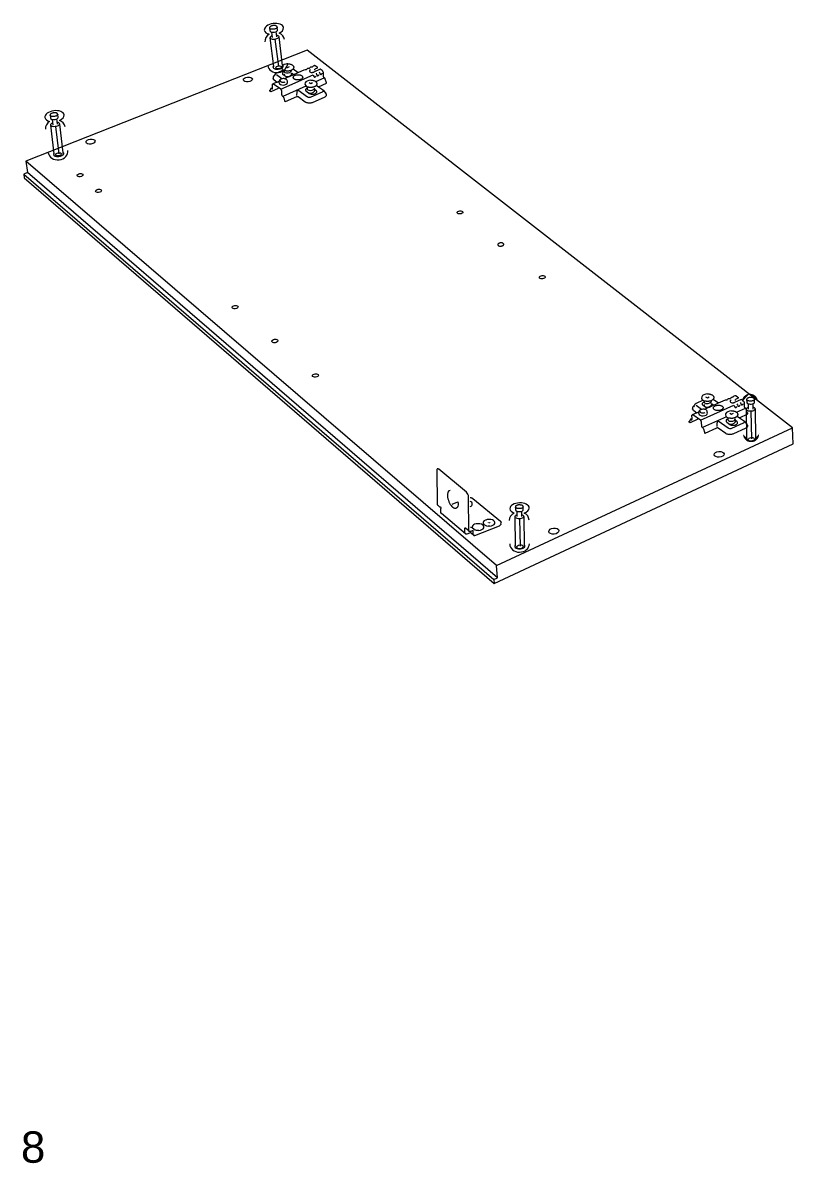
# Model space of a CAD drawing. Header units: metres. Extents: x -0.7 to 7.4, y 0 to 11.2.
# Drawn here: x 0.5024 to 0.5644, y 0.6428 to 0.7346 of the extents above; entities that cross this region are included whole.
import ezdxf

# ---------------------------------------------------------------- set-up
doc = ezdxf.new("R2010")
doc.units = ezdxf.units.M
doc.header["$MEASUREMENT"] = 0
for name, color, linetype, lineweight in [('PDF6_Geometry_Num_Penna__1', 255, 'Continuous', 18), ('PDF6_Geometry_Num_Penna__7', 7, 'Continuous', 18), ('PDF6_Solid Fills_Num_Penna__1', 255, 'Continuous', 18), ('PDF6_Text_Num_Penna__7', 7, 'Continuous', 18)]:
    doc.layers.add(name, color=color, linetype=linetype, lineweight=lineweight)
doc.styles.add('GENERATED_STYLE_1', font='Arial.ttf')

msp = doc.modelspace()

# ---------------------------------------------------------------- hatches: boundary and pattern name
at = {"layer": 'PDF6_Geometry_Num_Penna__1', "linetype": 'Continuous', "lineweight": 18}
for points in [[(0.560925, 0.704738, 0.413918), (0.560301, 0.704063)], [(0.561599, 0.704112, 0.414225), (0.560925, 0.704738)], [(0.560401, 0.701464, 0.41399), (0.561075, 0.700839)], [(0.561075, 0.700839, 0.414285), (0.561699, 0.701514)]]:
    msp.add_hatch(color=255, dxfattribs=at).paths.add_polyline_path(points)
at = {"layer": 'PDF6_Solid Fills_Num_Penna__1', "linetype": 'Continuous', "lineweight": 18}
msp.add_hatch(color=255, dxfattribs=at).paths.add_polyline_path([(0.539814, 0.694372), (0.539972, 0.69428), (0.54009, 0.694409)])

# ---------------------------------------------------------------- linework, layer by layer
at = {"layer": 'PDF6_Geometry_Num_Penna__7', "color": 7, "linetype": 'Continuous', "lineweight": 18, "flags": 128}
for points in [[(0.522935, 0.73405), (0.52291, 0.734261, 0.315185), (0.522785, 0.734376), (0.522769, 0.73438), (0.522732, 0.734387), (0.522693, 0.734391), (0.522653, 0.734393), (0.522613, 0.734391), (0.522572, 0.734387), (0.522532, 0.734381), (0.522493, 0.734372), (0.522455, 0.734361), (0.52242, 0.734348), (0.522387, 0.734333), (0.522357, 0.734315), (0.522331, 0.734294), (0.522311, 0.734273), (0.522297, 0.734252), (0.522287, 0.73423), (0.522283, 0.734208), (0.522284, 0.734187), (0.522309, 0.733976)], [(0.523336, 0.731174), (0.523063, 0.73348, 0.315361), (0.522864, 0.733605)], [(0.522589, 0.731123, 0.235206), (0.522561, 0.73104), (0.522563, 0.731021)], [(0.522596, 0.731072, 0.355734), (0.52262, 0.731054)], [(0.522706, 0.730901), (0.522725, 0.730895), (0.522765, 0.730887), (0.522806, 0.730882), (0.522851, 0.730879), (0.522897, 0.730878), (0.522943, 0.73088), (0.52299, 0.730884), (0.523037, 0.730891), (0.523083, 0.7309), (0.523128, 0.730911), (0.52317, 0.730923), (0.52321, 0.730939), (0.523247, 0.730955), (0.52328, 0.730974), (0.52331, 0.730993), (0.523334, 0.731015), (0.523355, 0.731037), (0.52337, 0.73106), (0.523379, 0.731085), (0.523381, 0.731108), (0.523379, 0.731137, 0.214838), (0.523332, 0.731211)], [(0.525621, 0.731062, -0.00608), (0.525748, 0.731072), (0.525786, 0.731121), (0.525823, 0.731155), (0.525891, 0.731184), (0.525904, 0.731189), (0.525918, 0.731187), (0.525933, 0.731182), (0.525948, 0.731172), (0.526106, 0.73106), (0.526115, 0.731052), (0.52612, 0.731044), (0.526123, 0.731031), (0.526123, 0.73097), (0.525926, 0.730882)], [(0.523189, 0.729259), (0.525789, 0.730431, 0.056805), (0.525882, 0.730248), (0.525899, 0.730241), (0.525918, 0.730239), (0.525938, 0.730241), (0.52596, 0.730246)], [(0.523618, 0.73029, 0.26878), (0.524044, 0.730422), (0.524057, 0.730448), (0.524064, 0.730478), (0.524064, 0.730507), (0.524057, 0.730534), (0.524049, 0.730548), (0.524039, 0.730562)], [(0.526035, 0.730541, 0.035977), (0.526126, 0.730361), (0.526145, 0.730351), (0.526164, 0.730348), (0.526184, 0.730351), (0.526206, 0.730358)], [(0.526281, 0.73065, 0.046329), (0.526371, 0.73047), (0.526392, 0.730463), (0.526411, 0.73046), (0.52643, 0.73046), (0.526452, 0.730468)], [(0.526571, 0.729167), (0.526583, 0.729155), (0.526591, 0.729139), (0.526596, 0.729127), (0.526596, 0.729116), (0.526596, 0.7291), (0.526591, 0.729088), (0.526583, 0.729077), (0.526574, 0.729062), (0.526559, 0.729052), (0.526542, 0.729039), (0.526522, 0.72903), (0.525611, 0.728616, -0.223623), (0.525348, 0.72863), (0.524559, 0.729193)], [(0.525485, 0.728967, 0.266553), (0.525903, 0.729098), (0.525916, 0.729127), (0.525924, 0.729157), (0.525921, 0.729186), (0.525913, 0.729213), (0.525908, 0.729227), (0.525899, 0.729242)], [(0.505269, 0.727023), (0.505244, 0.727233, 0.31404), (0.50512, 0.727348), (0.505103, 0.727353), (0.505066, 0.72736), (0.505028, 0.727364), (0.504987, 0.727365), (0.504947, 0.727364), (0.504906, 0.72736), (0.504866, 0.727353), (0.504827, 0.727344), (0.50479, 0.727333), (0.504754, 0.72732), (0.504721, 0.727305), (0.504691, 0.727287), (0.504665, 0.727267), (0.504645, 0.727246), (0.504631, 0.727225), (0.504622, 0.727203), (0.504617, 0.727181), (0.504618, 0.72716), (0.504643, 0.726948)], [(0.50567, 0.724146), (0.505397, 0.726452, 0.317274), (0.505198, 0.726577)], [(0.504923, 0.724096, 0.235206), (0.504895, 0.724013), (0.504898, 0.723993)], [(0.504931, 0.724044, 0.355734), (0.504954, 0.724026)], [(0.50504, 0.723873), (0.505059, 0.723868), (0.505099, 0.72386), (0.505141, 0.723854), (0.505185, 0.723851), (0.505231, 0.723851), (0.505277, 0.723852), (0.505325, 0.723856), (0.505371, 0.723863), (0.505418, 0.723872), (0.505462, 0.723883), (0.505505, 0.723896), (0.505544, 0.723911), (0.505581, 0.723928), (0.505615, 0.723946), (0.505644, 0.723966), (0.505669, 0.723987), (0.505689, 0.724009), (0.505704, 0.724033), (0.505713, 0.724057), (0.505715, 0.724081), (0.505713, 0.72411, 0.214084), (0.505666, 0.724184)], [(0.559485, 0.704471, -0.007205), (0.559616, 0.704481), (0.559657, 0.704532), (0.559694, 0.704567), (0.559764, 0.704597), (0.559777, 0.704602), (0.559792, 0.7046), (0.559808, 0.704594), (0.559823, 0.704584), (0.559987, 0.704468), (0.559996, 0.704461), (0.560002, 0.704451), (0.560004, 0.704439), (0.560004, 0.704376), (0.5598, 0.704285)], [(0.561325, 0.704071), (0.561322, 0.704283, 0.315346), (0.56121, 0.70441), (0.561194, 0.704417), (0.561158, 0.704428), (0.56112, 0.704435), (0.561081, 0.704441), (0.56104, 0.704444), (0.560999, 0.704444), (0.560958, 0.704442), (0.560919, 0.704438), (0.56088, 0.70443), (0.560844, 0.704421), (0.560809, 0.704409), (0.560777, 0.704394), (0.560749, 0.704377), (0.560728, 0.704358), (0.560711, 0.704338), (0.560699, 0.704318), (0.560693, 0.704296), (0.560691, 0.704276), (0.560694, 0.704063)], [(0.556971, 0.702607), (0.559659, 0.703819, 0.059485), (0.559755, 0.70363), (0.559773, 0.703622), (0.559792, 0.70362), (0.559812, 0.703622), (0.559836, 0.703627)], [(0.557415, 0.703673, 0.26969), (0.557856, 0.703809), (0.557869, 0.703836), (0.557876, 0.703867), (0.557876, 0.703897), (0.557869, 0.703925), (0.55786, 0.70394), (0.557851, 0.703954)], [(0.559913, 0.703932, 0.036347), (0.560007, 0.703746), (0.560027, 0.703736), (0.560047, 0.703733), (0.560067, 0.703736), (0.56009, 0.703743)], [(0.560168, 0.704045, 0.045548), (0.560261, 0.703859), (0.560282, 0.703852), (0.560302, 0.703849), (0.560322, 0.703849), (0.560345, 0.703857)], [(0.561424, 0.701169), (0.561392, 0.703491, 0.316827), (0.561208, 0.703636)], [(0.559344, 0.702305, 0.266886), (0.559777, 0.702441), (0.55979, 0.702471), (0.559798, 0.702501), (0.559795, 0.702531), (0.559787, 0.702559), (0.559782, 0.702574), (0.559773, 0.70259)], [(0.560468, 0.702511), (0.56048, 0.702499), (0.560488, 0.702483), (0.560493, 0.702471), (0.560493, 0.702459), (0.560493, 0.702443), (0.560488, 0.702431), (0.56048, 0.702419), (0.560471, 0.702403), (0.560455, 0.702393), (0.560437, 0.70238), (0.560417, 0.70237), (0.559475, 0.701942, -0.223087), (0.559203, 0.701957), (0.558387, 0.702539)], [(0.560675, 0.701196, 0.235242), (0.560639, 0.701116), (0.560639, 0.701097)], [(0.560768, 0.700962), (0.560787, 0.700955), (0.560826, 0.700943), (0.560866, 0.700933), (0.56091, 0.700926), (0.560956, 0.700921), (0.561002, 0.700917), (0.56105, 0.700916), (0.561097, 0.700918), (0.561144, 0.700922), (0.561189, 0.700928), (0.561233, 0.700937), (0.561273, 0.700948), (0.561312, 0.700961), (0.561347, 0.700975), (0.561378, 0.700992), (0.561405, 0.70101), (0.561428, 0.701031), (0.561446, 0.701052), (0.561457, 0.701076), (0.561462, 0.701099), (0.561462, 0.701128, 0.216924), (0.561424, 0.701207)], [(0.538015, 0.693519), (0.538012, 0.693897), (0.538012, 0.693917), (0.538019, 0.693932), (0.538026, 0.693941), (0.538039, 0.693946), (0.538055, 0.693943), (0.538069, 0.693935), (0.538096, 0.69391), (0.538324, 0.693719), (0.538306, 0.696422, 0.197754), (0.538132, 0.696821), (0.535911, 0.698659), (0.535889, 0.698675), (0.535867, 0.698687), (0.535845, 0.698692), (0.535825, 0.698696), (0.535807, 0.698691), (0.535788, 0.698679), (0.535773, 0.698662), (0.53576, 0.698641), (0.535751, 0.698613), (0.535746, 0.698581), (0.535745, 0.698545), (0.535771, 0.695852), (0.535775, 0.695825), (0.535786, 0.695801), (0.535801, 0.695786), (0.53597, 0.695642)], [(0.536978, 0.695857), (0.537441, 0.696041, -0.196607), (0.537379, 0.69556), (0.537372, 0.695553, -0.424527), (0.537038, 0.695588)], [(0.542704, 0.695413), (0.542701, 0.695625, 0.316376), (0.542589, 0.695752), (0.542572, 0.695758), (0.542536, 0.695769), (0.542499, 0.695777), (0.54246, 0.695782), (0.542419, 0.695785), (0.542378, 0.695785), (0.542337, 0.695783), (0.542298, 0.695779), (0.542259, 0.695771), (0.542222, 0.695762), (0.542188, 0.695751), (0.542156, 0.695735), (0.542128, 0.695718), (0.542106, 0.6957), (0.54209, 0.69568), (0.542078, 0.695659), (0.542072, 0.695637), (0.54207, 0.695617), (0.542073, 0.695404)], [(0.542802, 0.69251), (0.542771, 0.694832, 0.316234), (0.542587, 0.694977)], [(0.538795, 0.694224, 0.357508), (0.538584, 0.693969), (0.538757, 0.693825)], [(0.542054, 0.692537, 0.236779), (0.542018, 0.692457), (0.542018, 0.692438)], [(0.542147, 0.692304), (0.542166, 0.692297), (0.542205, 0.692284), (0.542245, 0.692275), (0.542289, 0.692267), (0.542335, 0.692262), (0.542381, 0.692258), (0.542429, 0.692258), (0.542476, 0.692259), (0.542523, 0.692263), (0.542568, 0.692269), (0.542612, 0.692278), (0.542652, 0.692289), (0.542691, 0.692302), (0.542726, 0.692316), (0.542757, 0.692333), (0.542784, 0.692352), (0.542807, 0.692372), (0.542825, 0.692394), (0.542836, 0.692417), (0.542841, 0.69244), (0.542841, 0.692469, 0.216924), (0.542802, 0.692548)]]:
    msp.add_lwpolyline(points, format="xyb", dxfattribs=at)
for points in [[(0.52291, 0.734261), (0.522907, 0.734236), (0.522898, 0.734217), (0.522883, 0.734198), (0.522862, 0.73418), (0.522837, 0.734162), (0.522806, 0.734145), (0.522771, 0.734131), (0.522733, 0.734117), (0.522693, 0.734107), (0.52265, 0.734098), (0.522607, 0.734092), (0.522563, 0.734088), (0.52252, 0.734087), (0.522478, 0.734089), (0.522439, 0.734094), (0.522403, 0.734101), (0.522371, 0.73411), (0.522342, 0.734121), (0.52232, 0.734135), (0.522302, 0.734151), (0.52229, 0.734167), (0.522284, 0.734185)], [(0.522446, 0.733859), (0.522497, 0.733432)], [(0.522879, 0.733478), (0.522828, 0.733904)], [(0.522482, 0.733559), (0.522441, 0.733541), (0.522409, 0.733524), (0.522382, 0.733504), (0.522358, 0.733484), (0.52234, 0.733462), (0.522327, 0.73344), (0.52232, 0.733418), (0.522319, 0.733396)], [(0.52232, 0.733388), (0.522593, 0.731086)], [(0.522716, 0.733284), (0.522996, 0.731085)], [(0.564436, 0.700713), (0.564375, 0.701993), (0.525305, 0.732403), (0.502671, 0.723468)], [(0.523594, 0.73108), (0.52374, 0.73101), (0.523879, 0.73108)], [(0.523747, 0.731306), (0.523783, 0.731306), (0.523822, 0.731304), (0.523862, 0.731301), (0.523898, 0.731296), (0.523935, 0.731289), (0.523968, 0.731279), (0.524003, 0.73127), (0.524035, 0.731257), (0.524063, 0.731245), (0.524093, 0.731228), (0.52412, 0.731211), (0.524144, 0.731194), (0.524166, 0.731175), (0.524183, 0.731152), (0.5242, 0.731128), (0.524212, 0.731104), (0.524222, 0.731079), (0.524229, 0.731055), (0.524232, 0.731031), (0.524229, 0.731005), (0.524224, 0.730975), (0.524215, 0.730948), (0.524203, 0.730922), (0.524183, 0.730894), (0.524161, 0.73087), (0.524137, 0.730845), (0.524113, 0.730828), (0.524088, 0.730811), (0.524059, 0.730794)], [(0.522689, 0.73038), (0.52267, 0.730368), (0.522648, 0.730348), (0.522626, 0.730327), (0.522606, 0.730304), (0.522594, 0.73028), (0.522582, 0.730256), (0.522578, 0.730229), (0.522575, 0.730202), (0.522578, 0.730144)], [(0.522665, 0.730005), (0.522633, 0.730029), (0.522611, 0.730056), (0.522592, 0.730085), (0.522582, 0.730114), (0.522577, 0.730144)], [(0.522689, 0.73038), (0.522641, 0.730292)], [(0.522847, 0.730562), (0.522838, 0.730557), (0.522819, 0.730548), (0.522797, 0.730534), (0.522777, 0.730519), (0.522762, 0.730504), (0.522748, 0.730487), (0.522738, 0.730468), (0.522689, 0.73038)], [(0.523399, 0.730809), (0.522847, 0.730562)], [(0.523277, 0.730103), (0.522847, 0.730407)], [(0.523713, 0.730207), (0.523693, 0.730214), (0.523676, 0.730219), (0.523662, 0.730226), (0.52365, 0.730234), (0.523635, 0.730241), (0.52362, 0.730251), (0.523389, 0.730417)], [(0.523452, 0.730678), (0.523462, 0.730682)], [(0.523513, 0.730475), (0.523493, 0.730458), (0.523481, 0.730436), (0.523474, 0.730414), (0.523476, 0.730395)], [(0.523493, 0.730107), (0.523742, 0.730219)], [(0.523742, 0.730219), (0.523881, 0.730283)], [(0.523881, 0.730283), (0.524597, 0.730604)], [(0.524042, 0.730568), (0.524151, 0.73049), (0.524163, 0.730479), (0.524176, 0.73047), (0.524183, 0.73046), (0.524193, 0.730451), (0.5242, 0.730441), (0.524208, 0.730429)], [(0.524186, 0.730894), (0.524597, 0.730604), (0.525129, 0.730843)], [(0.524805, 0.730056), (0.524761, 0.730039), (0.524714, 0.730027), (0.524663, 0.730014), (0.524636, 0.730012), (0.52461, 0.730009), (0.524556, 0.730007), (0.524505, 0.730009), (0.524453, 0.730014), (0.524407, 0.730024), (0.524366, 0.730037), (0.524329, 0.730051), (0.524298, 0.730068), (0.524268, 0.730085), (0.524246, 0.730104), (0.524224, 0.730127), (0.52421, 0.730148), (0.5242, 0.730173), (0.524193, 0.7302), (0.524196, 0.730229), (0.524203, 0.730258), (0.524217, 0.730285), (0.524227, 0.730299), (0.524239, 0.730314), (0.524254, 0.730327), (0.524268, 0.730339), (0.524302, 0.730363), (0.524342, 0.730383)], [(0.524342, 0.730383), (0.524386, 0.7304), (0.524431, 0.730414), (0.524483, 0.730424), (0.524507, 0.730426), (0.524536, 0.730429), (0.524588, 0.730431), (0.524642, 0.730429), (0.52469, 0.730424), (0.524739, 0.730414), (0.524777, 0.730402), (0.524814, 0.730387), (0.524847, 0.730373), (0.524875, 0.730353), (0.524899, 0.730334), (0.524919, 0.730312), (0.524934, 0.73029), (0.524946, 0.730265), (0.524951, 0.730239), (0.524951, 0.730209), (0.524944, 0.73018), (0.524929, 0.730153), (0.524919, 0.730139), (0.524904, 0.730124), (0.524892, 0.730112), (0.524878, 0.7301), (0.524844, 0.730075), (0.524805, 0.730056)], [(0.525143, 0.730848), (0.525263, 0.730852)], [(0.525735, 0.730617), (0.52575, 0.730619), (0.525769, 0.730622), (0.525789, 0.730626), (0.525811, 0.730631), (0.52583, 0.73064)], [(0.52583, 0.73064), (0.52584, 0.730639)], [(0.526359, 0.730877), (0.526369, 0.730877), (0.52584, 0.730639)], [(0.525928, 0.730797), (0.525926, 0.730882)], [(0.52596, 0.730246), (0.525979, 0.730258), (0.526001, 0.730275), (0.526018, 0.730295), (0.526038, 0.730319)], [(0.526001, 0.729876), (0.526686, 0.730185)], [(0.526206, 0.730358), (0.526225, 0.73037), (0.526248, 0.730385), (0.526265, 0.730407), (0.526281, 0.730431)], [(0.52653, 0.730763), (0.526369, 0.730877)], [(0.526452, 0.730468), (0.526472, 0.730479), (0.526491, 0.730497), (0.52651, 0.730517), (0.526527, 0.730541)], [(0.52662, 0.730582), (0.526618, 0.730611), (0.526611, 0.730641), (0.526598, 0.73067), (0.526586, 0.7307), (0.526569, 0.730723), (0.52655, 0.730745), (0.52653, 0.730763)], [(0.526627, 0.730304), (0.52662, 0.730582)], [(0.526686, 0.730185), (0.526672, 0.730197), (0.526656, 0.730217), (0.526644, 0.730236), (0.526635, 0.730261), (0.52663, 0.730283), (0.526627, 0.730304)], [(0.526713, 0.730166), (0.526686, 0.730185)], [(0.526769, 0.730083), (0.526762, 0.730103), (0.526752, 0.730122), (0.526739, 0.730139), (0.526727, 0.730153), (0.526713, 0.730165)], [(0.522309, 0.729167), (0.522314, 0.729179)], [(0.522351, 0.729193), (0.522314, 0.729178)], [(0.522324, 0.729177), (0.522338, 0.729167), (0.52235, 0.729193)], [(0.522346, 0.729186), (0.522324, 0.729177)], [(0.52235, 0.729193), (0.522399, 0.72931)], [(0.52298, 0.72933), (0.522377, 0.729059)], [(0.522414, 0.729327), (0.522404, 0.72932), (0.522399, 0.72931)], [(0.522414, 0.729327), (0.522531, 0.729381), (0.522524, 0.729617)], [(0.522451, 0.72932), (0.522436, 0.729327), (0.522423, 0.72933)], [(0.522451, 0.72932), (0.522477, 0.7293), (0.522492, 0.729293), (0.522504, 0.729291), (0.522517, 0.729293), (0.522526, 0.729303), (0.522531, 0.72932), (0.522531, 0.729337), (0.522531, 0.729381)], [(0.522523, 0.729617), (0.522526, 0.729642), (0.522531, 0.729661), (0.522541, 0.729676), (0.522553, 0.729686)], [(0.522897, 0.729839), (0.522553, 0.729686), (0.522565, 0.729687), (0.522577, 0.729687), (0.522592, 0.729683), (0.522606, 0.729673)], [(0.523279, 0.729078), (0.523277, 0.729105), (0.523269, 0.729134), (0.523257, 0.729167), (0.523245, 0.729195), (0.523228, 0.72922), (0.523208, 0.729242), (0.523189, 0.729259), (0.522606, 0.729673)], [(0.522665, 0.730005), (0.522897, 0.729839), (0.523055, 0.729912)], [(0.523055, 0.729778), (0.523052, 0.729876)], [(0.525214, 0.72952), (0.523347, 0.728679), (0.523333, 0.728691), (0.523318, 0.728708), (0.523306, 0.72873), (0.523296, 0.728755), (0.523289, 0.728777), (0.523287, 0.728798)], [(0.523728, 0.7298), (0.523723, 0.729897)], [(0.524559, 0.729193), (0.524539, 0.729169), (0.524522, 0.729145), (0.524507, 0.72912), (0.524495, 0.729099), (0.524483, 0.729071), (0.524478, 0.729059), (0.524473, 0.729047), (0.524459, 0.728769)], [(0.525248, 0.729096), (0.525482, 0.72893), (0.525514, 0.728911), (0.525548, 0.728894), (0.525589, 0.728882), (0.525633, 0.728872), (0.525677, 0.728864), (0.525721, 0.728861), (0.525765, 0.728861), (0.525809, 0.728867), (0.525847, 0.728872), (0.525884, 0.728882), (0.525918, 0.728891), (0.52595, 0.728903), (0.525982, 0.728918), (0.526009, 0.728935), (0.52603, 0.728955), (0.52605, 0.728974), (0.526067, 0.728998), (0.526079, 0.729022), (0.526084, 0.72905), (0.526082, 0.729074), (0.526074, 0.7291), (0.526059, 0.729127), (0.52604, 0.729149), (0.526014, 0.729169), (0.525903, 0.729249)], [(0.525309, 0.729361), (0.525321, 0.729366)], [(0.525607, 0.729988), (0.525645, 0.729988), (0.525682, 0.729988), (0.525721, 0.729983), (0.525757, 0.729978), (0.525794, 0.729971), (0.525828, 0.729961), (0.525862, 0.729951), (0.525894, 0.729939), (0.525926, 0.729925), (0.525952, 0.72991), (0.525979, 0.729892), (0.526004, 0.729873), (0.526025, 0.729854), (0.526045, 0.729832), (0.526062, 0.729808), (0.526074, 0.729783), (0.526084, 0.729759), (0.526089, 0.729734), (0.526091, 0.729707), (0.526091, 0.729683), (0.526086, 0.729654), (0.526077, 0.729626), (0.526062, 0.7296), (0.526045, 0.729574), (0.526023, 0.729547), (0.525998, 0.729525), (0.525974, 0.729505), (0.525948, 0.729488), (0.525918, 0.729471), (0.525889, 0.729459), (0.525855, 0.729444), (0.525821, 0.729432), (0.525784, 0.729422), (0.525748, 0.729415), (0.525708, 0.729408), (0.525672, 0.729403), (0.525633, 0.7294), (0.525595, 0.7294), (0.525556, 0.7294), (0.525519, 0.729405), (0.525482, 0.72941), (0.525445, 0.729415), (0.525409, 0.729425), (0.525375, 0.729434), (0.52536, 0.729439)], [(0.525465, 0.729804), (0.525612, 0.729735), (0.52575, 0.729804)], [(0.526047, 0.729578), (0.526225, 0.729452)], [(0.526086, 0.729551), (0.526057, 0.729588)], [(0.526225, 0.729452), (0.526868, 0.729744), (0.526868, 0.729803), (0.526866, 0.729815), (0.526859, 0.729825), (0.526851, 0.729834)], [(0.526225, 0.729452), (0.526615, 0.729177)], [(0.526615, 0.729177), (0.526627, 0.729167), (0.526639, 0.729156), (0.526649, 0.729145), (0.526659, 0.729132), (0.526668, 0.72912)], [(0.526837, 0.729844), (0.526769, 0.730082)], [(0.526851, 0.729834), (0.526837, 0.729844)], [(0.522312, 0.729106), (0.522309, 0.729167)], [(0.522378, 0.729059), (0.522312, 0.729105)], [(0.523286, 0.728798), (0.523279, 0.729078)], [(0.523347, 0.728679), (0.523374, 0.728659), (0.523389, 0.728647), (0.523401, 0.728633), (0.523411, 0.728616), (0.52342, 0.728596), (0.523427, 0.728574), (0.523498, 0.728335)], [(0.52353, 0.728236), (0.52353, 0.728294), (0.523528, 0.728307), (0.52352, 0.728318), (0.523513, 0.728325), (0.523498, 0.728335)], [(0.524578, 0.72864), (0.524561, 0.72865), (0.524539, 0.728657), (0.524514, 0.728659), (0.52449, 0.728659), (0.524466, 0.728655), (0.524444, 0.728647), (0.52353, 0.728236)], [(0.525767, 0.728194), (0.525721, 0.728175), (0.525669, 0.72816), (0.525619, 0.728148), (0.525562, 0.728141), (0.525506, 0.728138), (0.52545, 0.728138), (0.525395, 0.728142), (0.525341, 0.728153), (0.52529, 0.728165), (0.525243, 0.728182), (0.5252, 0.728201), (0.525163, 0.728225), (0.524578, 0.72864)], [(0.526847, 0.728803), (0.526844, 0.728772), (0.526832, 0.72874), (0.526815, 0.728711), (0.52679, 0.728681), (0.526759, 0.728652), (0.526722, 0.728628), (0.526679, 0.728606), (0.525767, 0.728194)], [(0.526668, 0.72912), (0.52672, 0.729039)], [(0.526749, 0.729018), (0.52672, 0.729039), (0.526776, 0.72895)], [(0.526844, 0.728864), (0.526844, 0.728884), (0.526839, 0.728905), (0.52683, 0.728925), (0.52682, 0.728944), (0.526808, 0.728964), (0.52679, 0.728984), (0.526771, 0.729001), (0.526749, 0.729018), (0.526735, 0.729018)], [(0.526844, 0.728864), (0.526847, 0.728803)], [(0.505244, 0.727234), (0.505241, 0.727209), (0.505232, 0.727189), (0.505217, 0.727171), (0.505196, 0.727152), (0.505171, 0.727134), (0.50514, 0.727118), (0.505105, 0.727103), (0.505068, 0.72709), (0.505027, 0.727079), (0.504984, 0.72707), (0.504941, 0.727064), (0.504897, 0.727061), (0.504854, 0.72706), (0.504812, 0.727061), (0.504774, 0.727066), (0.504737, 0.727073), (0.504705, 0.727082), (0.504677, 0.727094), (0.504654, 0.727107), (0.504636, 0.727123), (0.504624, 0.72714), (0.504618, 0.727158)], [(0.504816, 0.726532), (0.504775, 0.726514), (0.504744, 0.726496), (0.504716, 0.726477), (0.504692, 0.726457), (0.504674, 0.726435), (0.504661, 0.726412), (0.504654, 0.726391), (0.504653, 0.726369)], [(0.50478, 0.726831), (0.504831, 0.726405)], [(0.505214, 0.72645), (0.505162, 0.726876)], [(0.504654, 0.726361), (0.504927, 0.724058)], [(0.50505, 0.726256), (0.50533, 0.724058)], [(0.540338, 0.689782), (0.54064, 0.689922), (0.540561, 0.690902), (0.502671, 0.723468)], [(0.502671, 0.723468), (0.502788, 0.722549)], [(0.502788, 0.722549), (0.502502, 0.722433)], [(0.502502, 0.722433), (0.540338, 0.689782), (0.540365, 0.689456)], [(0.502502, 0.722433), (0.502543, 0.72213)], [(0.502543, 0.72213), (0.540365, 0.689456), (0.564436, 0.700713)], [(0.54064, 0.689922), (0.502789, 0.722549)], [(0.55739, 0.704489), (0.557541, 0.704417), (0.557684, 0.704489)], [(0.557549, 0.704723), (0.557586, 0.704723), (0.557626, 0.70472), (0.557666, 0.704718), (0.557704, 0.704713), (0.557743, 0.704705), (0.557777, 0.704695), (0.557813, 0.704685), (0.557845, 0.704672), (0.557876, 0.70466), (0.557906, 0.704642), (0.557933, 0.704624), (0.557959, 0.704607), (0.557981, 0.704587), (0.557999, 0.704564), (0.558017, 0.704539), (0.558029, 0.704514), (0.558039, 0.704489), (0.558047, 0.704464), (0.558049, 0.704439), (0.558047, 0.704411), (0.558041, 0.70438), (0.558032, 0.704353), (0.558019, 0.704326), (0.557999, 0.704297), (0.557976, 0.704272), (0.557951, 0.704247), (0.557926, 0.704229), (0.557901, 0.704212), (0.557871, 0.704194)], [(0.556454, 0.703765), (0.556435, 0.703753), (0.556412, 0.703733), (0.556389, 0.70371), (0.556369, 0.703688), (0.556357, 0.703663), (0.556344, 0.703637), (0.556339, 0.70361), (0.556337, 0.703582), (0.556339, 0.703521)], [(0.55643, 0.703378), (0.556397, 0.703403), (0.556374, 0.703431), (0.556354, 0.703461), (0.556344, 0.703491), (0.556339, 0.703521)], [(0.556455, 0.703765), (0.556404, 0.703675)], [(0.556618, 0.703954), (0.556608, 0.703949), (0.556589, 0.70394), (0.556566, 0.703925), (0.556545, 0.703909), (0.55653, 0.703894), (0.556516, 0.703877), (0.556505, 0.703856), (0.556455, 0.703765)], [(0.557188, 0.70421), (0.556618, 0.703954)], [(0.557062, 0.703479), (0.556618, 0.703794)], [(0.557513, 0.703587), (0.557493, 0.703594), (0.557475, 0.7036), (0.55746, 0.703607), (0.557447, 0.703615), (0.557432, 0.703622), (0.557417, 0.703632), (0.557178, 0.703804)], [(0.557243, 0.704073), (0.557254, 0.704078)], [(0.557306, 0.703864), (0.557286, 0.703846), (0.557273, 0.703823), (0.557266, 0.703801), (0.557268, 0.703782)], [(0.557286, 0.703484), (0.557543, 0.7036)], [(0.557543, 0.7036), (0.557686, 0.703665)], [(0.557687, 0.703665), (0.558427, 0.703998)], [(0.557853, 0.70396), (0.557966, 0.703879), (0.557978, 0.703869), (0.557992, 0.703859), (0.557999, 0.703849), (0.55801, 0.703839), (0.558017, 0.703828), (0.558024, 0.703816)], [(0.558002, 0.704297), (0.558427, 0.703998), (0.558977, 0.704245)], [(0.558642, 0.703431), (0.558596, 0.703413), (0.558548, 0.7034), (0.558495, 0.703388), (0.558467, 0.703386), (0.55844, 0.703382), (0.558385, 0.703381), (0.558331, 0.703382), (0.558279, 0.703388), (0.55823, 0.703398), (0.558188, 0.703411), (0.55815, 0.703426), (0.558117, 0.703443), (0.558087, 0.703461), (0.558065, 0.703481), (0.558042, 0.703504), (0.558026, 0.703526), (0.558017, 0.703552), (0.55801, 0.70358), (0.558012, 0.70361), (0.558019, 0.70364), (0.558034, 0.703667), (0.558044, 0.703683), (0.558057, 0.703697), (0.558072, 0.70371), (0.558087, 0.703723), (0.558122, 0.703748), (0.558163, 0.703768)], [(0.558163, 0.703768), (0.558208, 0.703786), (0.558255, 0.703801), (0.558309, 0.703811), (0.558334, 0.703813), (0.558364, 0.703816), (0.558417, 0.703819), (0.558473, 0.703816), (0.558523, 0.703811), (0.558573, 0.703801), (0.558613, 0.703788), (0.558651, 0.703773), (0.558685, 0.703759), (0.558714, 0.703738), (0.558739, 0.703718), (0.55876, 0.703695), (0.558775, 0.703673), (0.558788, 0.703647), (0.558793, 0.70362), (0.558793, 0.703589), (0.558785, 0.703559), (0.55877, 0.703531), (0.55876, 0.703516), (0.558745, 0.703502), (0.558732, 0.703489), (0.558717, 0.703476), (0.558682, 0.703451), (0.558642, 0.703431)], [(0.558991, 0.70425), (0.559115, 0.704255)], [(0.559604, 0.70401), (0.559618, 0.704012), (0.559638, 0.704016), (0.559659, 0.70402), (0.559682, 0.704025), (0.559702, 0.704035)], [(0.559702, 0.704035), (0.559712, 0.704033)], [(0.560248, 0.704279), (0.560259, 0.704279), (0.559712, 0.704033)], [(0.559802, 0.704196), (0.5598, 0.704285)], [(0.559836, 0.703627), (0.559855, 0.70364), (0.559878, 0.703657), (0.559895, 0.703678), (0.559916, 0.703702)], [(0.559878, 0.703244), (0.560586, 0.703564)], [(0.56009, 0.703743), (0.56011, 0.703756), (0.560133, 0.703771), (0.560151, 0.703794), (0.560168, 0.703819)], [(0.560425, 0.704161), (0.560259, 0.704279)], [(0.560345, 0.703856), (0.560365, 0.703869), (0.560385, 0.703886), (0.560405, 0.703907), (0.560422, 0.703932)], [(0.560518, 0.703975), (0.560516, 0.704005), (0.560509, 0.704035), (0.560495, 0.704065), (0.560483, 0.704096), (0.560465, 0.704121), (0.560445, 0.704143), (0.560425, 0.704161)], [(0.560526, 0.703688), (0.560518, 0.703975)], [(0.560586, 0.703564), (0.560571, 0.703577), (0.560556, 0.703597), (0.560543, 0.703617), (0.560533, 0.703643), (0.560528, 0.703665), (0.560526, 0.703688)], [(0.560614, 0.703544), (0.560586, 0.703564)], [(0.560672, 0.703458), (0.560664, 0.703479), (0.560654, 0.703499), (0.560642, 0.703516), (0.560628, 0.703531), (0.560614, 0.703544)], [(0.560823, 0.70363), (0.560781, 0.703617), (0.560747, 0.703603), (0.560717, 0.703586), (0.560692, 0.703568), (0.560671, 0.703549), (0.560656, 0.703527), (0.560647, 0.703507), (0.560644, 0.703485)], [(0.560644, 0.703477), (0.560675, 0.701158)], [(0.561322, 0.704284), (0.561316, 0.704259), (0.561305, 0.704241), (0.561288, 0.704224), (0.561266, 0.704207), (0.561239, 0.704193), (0.561206, 0.704179), (0.56117, 0.704168), (0.561131, 0.704159), (0.56109, 0.704152), (0.561046, 0.704149), (0.561003, 0.704147), (0.560958, 0.704148), (0.560916, 0.704151), (0.560874, 0.704157), (0.560837, 0.704166), (0.560801, 0.704176), (0.56077, 0.704189), (0.560743, 0.704204), (0.560721, 0.70422), (0.560705, 0.704237), (0.560695, 0.704255), (0.560691, 0.704273)], [(0.560819, 0.703931), (0.560825, 0.703503)], [(0.56121, 0.703508), (0.561203, 0.703937)], [(0.556171, 0.702678), (0.55616, 0.70267), (0.556155, 0.70266), (0.556105, 0.702539), (0.556067, 0.702524), (0.556077, 0.702522)], [(0.556755, 0.70268), (0.556133, 0.702401)], [(0.556171, 0.702678), (0.556291, 0.702733), (0.556284, 0.702977)], [(0.556209, 0.70267), (0.556193, 0.702678), (0.55618, 0.70268)], [(0.556209, 0.70267), (0.556236, 0.70265), (0.556251, 0.702642), (0.556263, 0.70264), (0.556276, 0.702642), (0.556286, 0.702653), (0.556291, 0.70267), (0.556291, 0.702688), (0.556291, 0.702733)], [(0.556284, 0.702977), (0.556286, 0.703002), (0.556291, 0.703023), (0.556302, 0.703038), (0.556314, 0.703048)], [(0.556669, 0.703207), (0.556314, 0.703048), (0.556327, 0.70305), (0.556339, 0.70305), (0.556354, 0.703045), (0.556369, 0.703035)], [(0.557065, 0.70242), (0.557062, 0.702448), (0.557054, 0.702478), (0.557041, 0.702511), (0.557029, 0.702541), (0.557012, 0.702567), (0.556992, 0.70259), (0.556971, 0.702608), (0.556369, 0.703035)], [(0.55643, 0.703378), (0.556669, 0.703207), (0.556833, 0.703282)], [(0.556833, 0.703143), (0.55683, 0.703244)], [(0.559065, 0.702877), (0.557135, 0.702007), (0.55712, 0.70202), (0.557104, 0.702037), (0.557092, 0.70206), (0.557082, 0.702085), (0.557075, 0.702109), (0.557072, 0.702131)], [(0.557528, 0.703166), (0.557523, 0.703267)], [(0.5591, 0.702438), (0.559341, 0.702267), (0.559374, 0.702247), (0.55941, 0.70223), (0.559453, 0.702217), (0.559498, 0.702207), (0.559543, 0.702198), (0.559588, 0.702196), (0.559634, 0.702196), (0.559679, 0.702202), (0.559719, 0.702207), (0.559757, 0.702217), (0.559792, 0.702226), (0.559825, 0.702239), (0.559858, 0.702254), (0.559886, 0.702272), (0.559908, 0.702292), (0.559928, 0.702312), (0.559946, 0.702337), (0.559958, 0.702363), (0.559964, 0.70239), (0.559962, 0.702415), (0.559954, 0.702443), (0.559938, 0.702471), (0.559918, 0.702493), (0.559891, 0.702514), (0.559777, 0.702597)], [(0.559163, 0.702713), (0.559173, 0.702715)], [(0.55947, 0.70336), (0.559511, 0.70336), (0.559548, 0.70336), (0.559588, 0.703355), (0.559626, 0.70335), (0.559664, 0.703343), (0.5597, 0.703332), (0.559735, 0.703323), (0.559767, 0.703309), (0.5598, 0.703295), (0.559827, 0.703279), (0.559855, 0.703262), (0.559881, 0.703242), (0.559903, 0.703222), (0.559924, 0.703199), (0.559941, 0.703174), (0.559954, 0.703149), (0.559964, 0.703124), (0.559969, 0.703098), (0.559971, 0.703071), (0.559971, 0.703045), (0.559966, 0.703015), (0.559956, 0.702987), (0.559941, 0.70296), (0.559924, 0.702932), (0.559901, 0.702904), (0.559875, 0.702882), (0.55985, 0.702861), (0.559823, 0.702844), (0.559792, 0.702826), (0.559762, 0.702814), (0.559727, 0.702798), (0.559692, 0.702786), (0.559654, 0.702775), (0.559616, 0.702768), (0.559575, 0.702761), (0.559538, 0.702756), (0.559497, 0.702753), (0.559458, 0.702753), (0.559417, 0.702753), (0.559379, 0.702758), (0.559342, 0.702763), (0.559304, 0.702768), (0.559266, 0.702779), (0.559231, 0.702788), (0.559216, 0.702793)], [(0.559324, 0.70317), (0.559476, 0.703098), (0.559619, 0.70317)], [(0.559926, 0.702937), (0.56011, 0.702806)], [(0.559966, 0.702909), (0.559936, 0.702947)], [(0.56011, 0.702806), (0.560775, 0.703108), (0.560775, 0.703169)], [(0.56011, 0.702806), (0.560513, 0.702522)], [(0.560743, 0.703212), (0.560672, 0.703458)], [(0.560757, 0.703202), (0.560743, 0.703212)], [(0.560775, 0.703169), (0.560773, 0.703181), (0.560765, 0.703192), (0.560757, 0.703201)], [(0.561027, 0.703332), (0.561076, 0.701116)], [(0.540561, 0.690902), (0.564375, 0.701992)], [(0.556062, 0.702511), (0.556067, 0.702524)], [(0.556065, 0.702448), (0.556062, 0.702511)], [(0.556133, 0.702401), (0.556065, 0.702448)], [(0.556077, 0.702522), (0.556092, 0.702511), (0.556105, 0.702539)], [(0.5561, 0.702531), (0.556077, 0.702522)], [(0.557072, 0.702131), (0.557065, 0.70242)], [(0.557135, 0.702007), (0.557163, 0.701987), (0.557178, 0.701975), (0.55719, 0.70196), (0.557201, 0.701942), (0.55721, 0.701922), (0.557218, 0.701899), (0.557291, 0.701653)], [(0.557324, 0.70161), (0.557321, 0.701622), (0.557314, 0.701635), (0.557306, 0.701642), (0.557291, 0.701653)], [(0.558407, 0.701967), (0.55839, 0.701978), (0.558367, 0.701985), (0.558341, 0.701987), (0.558316, 0.701987), (0.558291, 0.701982), (0.558268, 0.701975), (0.557324, 0.701549)], [(0.558387, 0.702539), (0.558367, 0.702514), (0.558349, 0.702489), (0.558334, 0.702463), (0.558321, 0.702441), (0.558309, 0.702413), (0.558304, 0.702401), (0.558299, 0.702388), (0.558284, 0.702101)], [(0.559636, 0.701506), (0.559588, 0.701486), (0.559536, 0.701471), (0.559483, 0.701459), (0.559425, 0.701451), (0.559367, 0.701448), (0.559309, 0.701448), (0.559251, 0.701453), (0.559195, 0.701463), (0.559143, 0.701476), (0.559095, 0.701494), (0.559049, 0.701514), (0.559012, 0.701539), (0.558407, 0.701968)], [(0.560753, 0.702136), (0.56075, 0.702103), (0.560737, 0.702071), (0.56072, 0.70204), (0.560694, 0.70201), (0.560662, 0.701979), (0.560623, 0.701955), (0.560579, 0.701932), (0.559636, 0.701506)], [(0.560513, 0.702522), (0.560526, 0.702511), (0.560538, 0.702501), (0.560548, 0.702489), (0.560559, 0.702476), (0.560568, 0.702463)], [(0.560568, 0.702463), (0.560621, 0.70238)], [(0.560652, 0.702357), (0.560621, 0.70238), (0.56068, 0.702287)], [(0.560749, 0.702199), (0.560749, 0.702219), (0.560744, 0.702242), (0.560735, 0.702262), (0.560725, 0.702282), (0.560712, 0.702302), (0.560694, 0.702323), (0.560674, 0.70234), (0.560652, 0.702357), (0.560637, 0.702357)], [(0.56075, 0.702199), (0.560752, 0.702136)], [(0.557324, 0.701549), (0.557324, 0.701609)], [(0.538434, 0.696376), (0.538477, 0.696372), (0.538519, 0.696364), (0.538557, 0.696353), (0.538591, 0.696338), (0.538624, 0.696322), (0.53865, 0.696303)], [(0.53865, 0.696303), (0.540869, 0.694467)], [(0.535975, 0.695639), (0.535992, 0.695631), (0.536015, 0.695625), (0.536041, 0.695626), (0.536052, 0.695605), (0.536066, 0.695582), (0.536075, 0.695559), (0.536082, 0.695534), (0.536083, 0.695508)], [(0.536095, 0.695124), (0.536086, 0.695133), (0.536083, 0.695508)], [(0.542701, 0.695625), (0.542695, 0.695601), (0.542684, 0.695582), (0.542667, 0.695565), (0.542645, 0.695549), (0.542617, 0.695534), (0.542585, 0.69552), (0.542549, 0.69551), (0.54251, 0.695501), (0.542469, 0.695494), (0.542425, 0.69549), (0.542381, 0.695488), (0.542337, 0.695489), (0.542295, 0.695493), (0.542253, 0.695499), (0.542216, 0.695507), (0.54218, 0.695518), (0.542149, 0.695531), (0.542122, 0.695545), (0.5421, 0.695561), (0.542084, 0.695578), (0.542074, 0.695596), (0.54207, 0.695615)], [(0.542197, 0.695273), (0.542204, 0.694844)], [(0.542589, 0.694849), (0.542582, 0.695278)], [(0.538053, 0.693469), (0.536124, 0.695083), (0.536107, 0.695102), (0.536096, 0.695124)], [(0.540869, 0.694467), (0.54089, 0.694446), (0.540907, 0.69442), (0.540918, 0.694397), (0.54092, 0.694372)], [(0.540922, 0.694246), (0.540916, 0.694341)], [(0.542202, 0.694972), (0.54216, 0.694958), (0.542126, 0.694944), (0.542096, 0.694928), (0.542071, 0.69491), (0.54205, 0.69489), (0.542035, 0.694868), (0.542026, 0.694848), (0.542022, 0.694826)], [(0.542023, 0.694818), (0.542054, 0.6925)], [(0.542406, 0.694673), (0.542455, 0.692457)], [(0.538015, 0.693519), (0.538027, 0.693501), (0.538038, 0.693485), (0.538053, 0.693469)], [(0.538053, 0.693469), (0.538073, 0.693456), (0.538097, 0.69345), (0.538125, 0.693446), (0.538155, 0.69345), (0.538186, 0.693459)], [(0.538186, 0.693459), (0.538396, 0.693542)], [(0.538454, 0.693642), (0.538425, 0.693634), (0.538398, 0.693632), (0.538372, 0.693639), (0.538353, 0.693652), (0.538336, 0.693668), (0.538328, 0.693691), (0.538323, 0.693719)], [(0.538396, 0.693542), (0.538421, 0.693551), (0.538448, 0.693552), (0.538472, 0.693554), (0.538497, 0.693548), (0.538498, 0.69356), (0.538496, 0.69357), (0.538495, 0.693661)], [(0.538666, 0.693726), (0.538454, 0.693642)], [(0.538707, 0.693337), (0.538534, 0.69348), (0.538517, 0.693499), (0.538506, 0.693522), (0.538497, 0.693548)], [(0.538668, 0.693427), (0.538666, 0.693726)], [(0.538707, 0.693337), (0.53869, 0.693355), (0.538678, 0.693375), (0.538669, 0.693398), (0.538668, 0.693427)], [(0.539004, 0.69373), (0.538946, 0.693736), (0.538891, 0.693743), (0.538837, 0.693759), (0.538787, 0.693774)], [(0.538814, 0.693322), (0.540786, 0.694098)], [(0.539122, 0.693731), (0.539062, 0.693728), (0.539004, 0.693731)], [(0.540015, 0.694083), (0.539972, 0.694079), (0.539929, 0.694079), (0.539886, 0.694081)], [(0.538797, 0.693314), (0.538771, 0.693313), (0.538746, 0.693317), (0.538724, 0.693323), (0.538707, 0.693337)]]:
    msp.add_lwpolyline(points, dxfattribs=at)
for points in [[(0.524037, 0.730707), (0.524046, 0.730729), (0.524054, 0.730751), (0.524057, 0.730772), (0.524054, 0.730792), (0.524029, 0.730779), (0.523996, 0.730767), (0.523961, 0.730755), (0.523924, 0.730745), (0.523888, 0.730739), (0.523852, 0.730731), (0.523813, 0.730726), (0.523774, 0.730723), (0.523735, 0.730723), (0.523698, 0.730723), (0.523659, 0.730726), (0.523622, 0.730731), (0.523586, 0.730739), (0.523552, 0.730745), (0.523518, 0.730755), (0.523504, 0.73076, 0.549557), (0.523509, 0.730619, 0.342825)], [(0.557848, 0.704103), (0.557858, 0.704126), (0.557866, 0.704149), (0.557868, 0.704171), (0.557866, 0.704191), (0.55784, 0.704178), (0.557806, 0.704166), (0.55777, 0.704153), (0.557732, 0.704143), (0.557694, 0.704137), (0.557657, 0.704128), (0.557616, 0.704123), (0.557576, 0.704121), (0.557536, 0.704121), (0.557498, 0.704121), (0.557457, 0.704123), (0.557419, 0.704128), (0.557382, 0.704137), (0.557347, 0.704143), (0.557311, 0.704153), (0.557296, 0.704159, 0.545632), (0.557301, 0.704012, 0.341313)]]:
    msp.add_lwpolyline(points, format="xyb", close=True, dxfattribs=at)
msp.add_lwpolyline([(0.540698, 0.716672), (0.540725, 0.716655), (0.540755, 0.716643), (0.540792, 0.716633), (0.540828, 0.716626), (0.54087, 0.716626), (0.540909, 0.716626), (0.540951, 0.716633), (0.54099, 0.716643), (0.541027, 0.716655), (0.541058, 0.716672), (0.541085, 0.716689), (0.541107, 0.716712), (0.541122, 0.716733), (0.541132, 0.716756), (0.541132, 0.716781), (0.541127, 0.716802), (0.541115, 0.716822), (0.541095, 0.716841), (0.541068, 0.716859), (0.541039, 0.716871), (0.541002, 0.716881), (0.540965, 0.716888), (0.540923, 0.71689), (0.540884, 0.716888), (0.540843, 0.716881), (0.540804, 0.716873), (0.540767, 0.716859), (0.540735, 0.716844), (0.540708, 0.716824), (0.540686, 0.716802), (0.540671, 0.716781), (0.540661, 0.716758), (0.540661, 0.716737), (0.540666, 0.716712), (0.540678, 0.716691)], close=True, dxfattribs=at)
at = {"layer": 'PDF6_Geometry_Num_Penna__7', "color": 7, "linetype": 'Continuous', "lineweight": 18}
for centre, radius, start, end in [((0.523188, 0.73069), 0.000238, 71.93792, 86.49349), ((0.505522, 0.723663), 0.000238, 71.93792, 86.49349), ((0.561216, 0.700675), 0.000268, 66.56673, 79.52264), ((0.538396, 0.695865), 0.000208, 282.04061, 78.4546)]:
    msp.add_arc(centre, radius, start, end, dxfattribs=at)
for centre, major_axis, ratio, start_param, end_param in [((0.522619, 0.734005), (0.000317, 0.000035), 0.491163, 4.028721, 6.344536), ((0.522688, 0.733458), (0.000365, 0.000043), 0.421727, 3.073552, 6.287017), ((0.52374, 0.731016), (0.000464, 0.000018), 0.62431, 1.5305, 4.153562), ((0.523387, 0.729896), (0.000335, 0.000014), 0.657238, 6.230616, 9.454137), ((0.523843, 0.730535), (0.000524, 0.00001), 0.426189, 2.405923, 3.653953), ((0.525703, 0.730728), (-0.000209, 0), 0.565823, 5.359151, 8.569615), ((0.523391, 0.729794), (0.000337, 0.000014), 0.574786, 3.152154, 6.242559), ((0.523393, 0.729967), (0.000267, 0.000014), 0.549582, 3.120576, 5.289118), ((0.525618, 0.729692), (0.000485, 0.000009), 0.609079, 1.582949, 4.141205), ((0.525527, 0.729218), (0.000348, 0.000014), 0.549909, 2.225802, 3.760652), ((0.505022, 0.72643), (0.000365, 0.000043), 0.421727, 3.073552, 6.287017), ((0.504953, 0.726978), (0.000317, 0.000035), 0.491163, 4.028721, 6.344536), ((0.557544, 0.704423), (0.000483, 0.000018), 0.621161, 1.537423, 4.151209), ((0.557176, 0.703265), (0.000347, 0.000014), 0.658254, 6.231235, 9.453845), ((0.557633, 0.703926), (0.000527, 0.00001), 0.433401, 2.396038, 3.661191), ((0.55957, 0.704126), (-0.000216, 0.000001), 0.567758, 5.359217, 8.573387), ((0.561017, 0.703507), (0.000367, 0.000005), 0.420447, 3.074543, 6.289737), ((0.56101, 0.704055), (0.000316, 0.000005), 0.4832, 3.997748, 6.352345), ((0.55718, 0.703159), (0.000348, 0.000014), 0.570623, 3.149508, 6.251285), ((0.557185, 0.703341), (0.000279, 0.000017), 0.550567, 3.119119, 5.264545), ((0.559482, 0.703055), (0.000501, 0.00001), 0.609054, 1.58177, 4.140628), ((0.559405, 0.702565), (0.000376, 0.000015), 0.535681, 2.246857, 3.745386), ((0.537018, 0.696227), (-0.000261, 0.000708), 0.450176, 6.077711, 8.787065), ((0.542389, 0.695396), (0.000316, 0.000005), 0.4832, 3.997748, 6.352344), ((0.539059, 0.694), (0.000479, 0.000008), 0.568893, 4.83483, 8.430237), ((0.539942, 0.694349), (0.000471, 0.000006), 0.571901, 2.149605, 4.585355), ((0.539955, 0.694351), (0.000472, 0.000004), 0.573125, 4.835204, 8.464546), ((0.542396, 0.694849), (0.000367, 0.000005), 0.420447, 3.074543, 6.289737)]:
    msp.add_ellipse(centre, major_axis=major_axis, ratio=ratio, start_param=start_param, end_param=end_param, dxfattribs=at)
for centre, major_axis, ratio in [((0.523016, 0.73103), (0.000224, 0.000024), 0.523919), ((0.520539, 0.73005), (0.000362, 0.000039), 0.521459), ((0.507882, 0.725044), (0.00037, 0.000048), 0.525096), ((0.505293, 0.724021), (0.000233, 0.00003), 0.522459), ((0.507033, 0.722338), (0.000234, 0.000032), 0.526938), ((0.508513, 0.721077), (0.000235, 0.000031), 0.529524), ((0.537614, 0.719344), (0.000235, 0.000024), 0.545934), ((0.54424, 0.714123), (0.000236, 0.000021), 0.568829), ((0.519509, 0.711715), (0.000241, 0.000029), 0.553738), ((0.522711, 0.708986), (0.000243, 0.00003), 0.562447), ((0.525975, 0.706207), (0.000246, 0.000027), 0.567729), ((0.561067, 0.701065), (0.000248, 0.000015), 0.591905), ((0.55847, 0.699859), (0.000399, 0.000029), 0.588703), ((0.545168, 0.693678), (0.000406, 0.00004), 0.602429), ((0.542441, 0.692412), (0.000256, 0.000026), 0.596605)]:
    msp.add_ellipse(centre, major_axis=major_axis, ratio=ratio, dxfattribs=at)
for points in [[(0.522577, 0.734551), (0.522151, 0.734493), (0.521832, 0.73425), (0.521865, 0.734009)], [(0.521865, 0.734009), (0.521885, 0.73386), (0.522035, 0.733747), (0.522246, 0.733696)], [(0.522309, 0.733976), (0.522322, 0.733916), (0.522364, 0.733878), (0.522432, 0.733862)], [(0.523408, 0.73422), (0.523376, 0.734462), (0.523002, 0.73461), (0.522577, 0.734551)], [(0.523047, 0.733779), (0.523282, 0.733885), (0.523431, 0.734052), (0.523408, 0.73422)], [(0.523489, 0.733257), (0.52346, 0.733497), (0.523285, 0.733687), (0.523047, 0.733779)], [(0.522246, 0.733696), (0.522021, 0.733552), (0.521883, 0.733317), (0.521913, 0.733067)], [(0.522141, 0.731177), (0.522185, 0.730809), (0.522573, 0.730552), (0.523009, 0.730604)], [(0.522565, 0.731018), (0.522585, 0.730955), (0.522629, 0.730922), (0.522706, 0.730901)], [(0.522593, 0.731086), (0.522598, 0.731086), (0.522591, 0.731072), (0.522596, 0.731072)], [(0.523009, 0.730604), (0.523444, 0.730657), (0.523761, 0.730998), (0.523717, 0.731367)], [(0.523317, 0.731137), (0.523328, 0.731138), (0.523335, 0.731146), (0.523337, 0.731156)], [(0.523337, 0.73116), (0.523341, 0.73116), (0.523332, 0.731174), (0.523336, 0.731174)], [(0.525501, 0.73096), (0.525501, 0.73096), (0.525575, 0.731058), (0.525621, 0.731062)], [(0.525263, 0.730852), (0.525263, 0.730852), (0.525324, 0.730945), (0.525375, 0.730953)], [(0.525375, 0.730953), (0.525426, 0.73096), (0.525501, 0.73096), (0.525501, 0.73096)], [(0.525353, 0.729376), (0.525353, 0.729376), (0.525261, 0.729289), (0.525365, 0.729225)], [(0.525365, 0.729225), (0.52547, 0.729161), (0.525669, 0.729141), (0.52583, 0.729243)], [(0.52583, 0.729243), (0.525896, 0.729285), (0.525918, 0.729338), (0.52592, 0.729385)], [(0.504911, 0.727524), (0.504485, 0.727466), (0.504166, 0.727222), (0.504199, 0.726981)], [(0.505742, 0.727192), (0.50571, 0.727434), (0.505337, 0.727582), (0.504911, 0.727524)], [(0.504199, 0.726981), (0.504219, 0.726832), (0.504369, 0.726719), (0.504581, 0.726668)], [(0.504581, 0.726668), (0.504355, 0.726525), (0.504217, 0.72629), (0.504247, 0.72604)], [(0.504644, 0.726948), (0.504656, 0.726888), (0.504698, 0.72685), (0.504766, 0.726835)], [(0.505381, 0.726751), (0.505616, 0.726857), (0.505766, 0.727025), (0.505742, 0.727192)], [(0.505823, 0.72623), (0.505794, 0.726469), (0.505619, 0.72666), (0.505381, 0.726751)], [(0.504475, 0.72415), (0.504519, 0.723781), (0.504908, 0.723525), (0.505343, 0.723577)], [(0.504899, 0.723991), (0.504919, 0.723927), (0.504963, 0.723894), (0.50504, 0.723873)], [(0.504927, 0.724058), (0.504932, 0.724058), (0.504926, 0.724044), (0.504931, 0.724044)], [(0.505343, 0.723577), (0.505779, 0.723629), (0.506095, 0.723971), (0.506051, 0.72434)], [(0.505652, 0.724109), (0.505662, 0.72411), (0.505669, 0.724118), (0.505671, 0.724128)], [(0.505671, 0.724132), (0.505676, 0.724132), (0.505666, 0.724146), (0.50567, 0.724146)], [(0.559362, 0.704365), (0.559362, 0.704365), (0.559437, 0.704466), (0.559485, 0.704471)], [(0.559115, 0.704255), (0.559115, 0.704255), (0.559178, 0.70435), (0.559231, 0.704358)], [(0.559231, 0.704358), (0.559284, 0.704365), (0.559362, 0.704365), (0.559362, 0.704365)], [(0.560695, 0.704062), (0.560701, 0.704002), (0.560739, 0.703959), (0.560805, 0.703937)], [(0.559209, 0.702728), (0.559209, 0.702728), (0.559113, 0.702639), (0.559221, 0.702572)], [(0.559221, 0.702572), (0.559329, 0.702506), (0.559535, 0.702485), (0.559702, 0.702591)], [(0.559702, 0.702591), (0.559769, 0.702634), (0.559792, 0.702689), (0.559795, 0.702737)], [(0.56064, 0.701094), (0.560654, 0.701029), (0.560694, 0.700991), (0.560768, 0.700962)], [(0.560675, 0.701158), (0.56068, 0.701158), (0.560673, 0.701144), (0.560677, 0.701144)], [(0.560678, 0.70114), (0.560688, 0.70114), (0.560689, 0.701124), (0.560699, 0.701124)], [(0.561402, 0.701134), (0.561412, 0.701134), (0.561412, 0.701151), (0.561422, 0.701151)], [(0.561423, 0.701155), (0.561427, 0.701155), (0.561419, 0.701169), (0.561424, 0.701169)], [(0.5424, 0.695948), (0.54197, 0.695935), (0.541627, 0.695726), (0.541635, 0.695483)], [(0.541635, 0.695483), (0.541639, 0.695333), (0.541777, 0.695205), (0.541982, 0.695132)], [(0.542074, 0.695403), (0.54208, 0.695343), (0.542118, 0.6953), (0.542184, 0.695278)], [(0.543192, 0.695532), (0.543185, 0.695775), (0.542829, 0.695962), (0.5424, 0.695948)], [(0.542787, 0.69513), (0.543031, 0.695212), (0.543197, 0.695363), (0.543192, 0.695532)], [(0.541982, 0.695132), (0.541742, 0.695013), (0.541581, 0.694794), (0.541584, 0.694542)], [(0.543172, 0.694566), (0.543168, 0.694808), (0.543014, 0.695015), (0.542787, 0.69513)], [(0.538451, 0.69398), (0.538451, 0.69398), (0.538525, 0.694011), (0.538584, 0.693969)], [(0.540786, 0.694098), (0.540786, 0.694098), (0.540922, 0.694175), (0.540922, 0.694246)], [(0.538707, 0.693337), (0.538707, 0.693337), (0.538765, 0.693302), (0.538814, 0.693322)], [(0.541614, 0.692638), (0.54162, 0.692267), (0.541979, 0.691971), (0.542418, 0.691978)], [(0.542054, 0.6925), (0.542059, 0.6925), (0.542052, 0.692486), (0.542056, 0.692486)], [(0.542057, 0.692482), (0.542067, 0.692482), (0.542068, 0.692465), (0.542078, 0.692465)], [(0.542418, 0.691978), (0.542856, 0.691984), (0.543206, 0.692291), (0.543201, 0.692662)], [(0.542781, 0.692475), (0.542791, 0.692475), (0.542791, 0.692492), (0.542801, 0.692492)], [(0.542802, 0.692496), (0.542806, 0.692496), (0.542798, 0.69251), (0.542802, 0.69251)], [(0.542019, 0.692436), (0.542033, 0.69237), (0.542073, 0.692333), (0.542147, 0.692304)]]:
    msp.add_open_spline(points, degree=3, dxfattribs=at)

# ---------------------------------------------------------------- texts
at = {"layer": 'PDF6_Text_Num_Penna__7', "color": 7, "linetype": 'Continuous', "lineweight": 18, "insert": (0.502271, 0.642774), "char_height": 0.0025253, "attachment_point": 7, "style": 'GENERATED_STYLE_1'}
msp.add_mtext('\\A1;8', dxfattribs=at)

doc.saveas('drawing.dxf')
